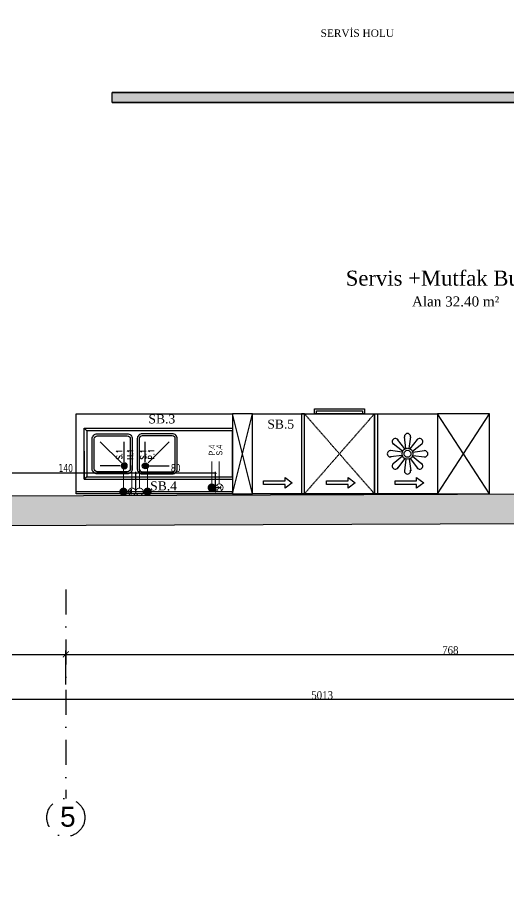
# Model space of a CAD drawing. Header units: millimetres. Extents: x -29311 to -3405, y 28913 to 42880.
# Drawn here: x -16610 to -16119, y 34514 to 35381 of the extents above; entities that cross this region are included whole.
import ezdxf
from ezdxf.enums import TextEntityAlignment as Align

# ---------------------------------------------------------------- set-up
doc = ezdxf.new("R2010")
doc.units = ezdxf.units.MM
for name, pattern in [('DASHDOT', [1, 0.5, -0.25, 0, -0.25]), ('DASHDOT2', [0.5, 0.25, -0.125, 0, -0.125]), ('DASHED', [0.75, 0.5, -0.25])]:
    doc.linetypes.add(name, pattern=pattern)
for name, color, linetype in [('A-AKS', 57, 'DASHDOT'), ('A-AKS.', 57, 'DASHDOT2'), ('A-BA', 1, 'Continuous'), ('A-SIVA-ALCIPAN', 247, 'Continuous'), ('A-YAZI', 136, 'Continuous'), ('Duvar-200 cm', 7, 'Continuous'), ('Kıtc-002 Çizgi', 7, 'Continuous')]:
    doc.layers.add(name, color=color, linetype=linetype)
for name, color, linetype, lineweight in [('BA_wall_gyps', 45, 'Continuous', 9), ('olcu-plan', 7, 'Continuous', 20), ('PLAN', 253, 'Continuous', 15), ('tarama-betonarme', 252, 'Continuous', 13), ('TES_ELK', 230, 'Continuous', 25), ('TES_SU', 150, 'Continuous', 25)]:
    doc.layers.add(name, color=color, linetype=linetype, lineweight=lineweight)
doc.styles.add('antet', font='arial.ttf', dxfattribs={"oblique": 15, "height": 2.75})
doc.styles.add('Dimension Text', font='tahoma.ttf', dxfattribs={"width": 0.8})
doc.styles.add('TESNO', font='romandtw.shx', dxfattribs={"height": 0.8})
doc.styles.add('text1', font='arial.ttf')
doc.styles.add('YAZ-50', font='times.ttf', dxfattribs={"width": 0.9})
doc.dimstyles.new('1-50-plan', dxfattribs={"dimtxt": 8, "dimasz": 6, "dimexe": 4, "dimexo": 4, "dimgap": 0.00625, "dimtad": 1, "dimdec": 0, "dimrnd": 0.0005, "dimzin": 9, "dimdsep": 46, "dimtxsty": 'YAZ-50', "dimblk": 'ARCHTICK', "dimcen": 0.025, "dimdle": 4, "dimadec": 0, "dimazin": 0, "dimtfac": 1, "dimtdec": 0, "dimtmove": 0, "dimatfit": 3, "dimfxl": 30, "dimfxlon": 1, "dimarcsym": 0})
doc.dimstyles.new('AYG-OLCU 1 to 2', dxfattribs={"dimtxt": 4, "dimasz": 3, "dimexe": 1.5, "dimexo": 1, "dimgap": 1, "dimtad": 1, "dimdec": 0, "dimdsep": 46, "dimtxsty": 'Dimension Text', "dimblk": 'DOTSMALL', "dimcen": 0, "dimclrd": 256, "dimclre": 256, "dimclrt": 256, "dimadec": 0, "dimazin": 0, "dimtfac": 1, "dimtdec": 0, "dimtofl": 0, "dimtmove": 1, "dimatfit": 3, "dimfxl": 1, "dimarcsym": 0})

# ---------------------------------------------------------------- blocks, each defined once
blk = doc.blocks.new('_ArchTick')
at = {"color": 0, "linetype": 'ByBlock', "const_width": 0.15}
blk.add_lwpolyline([(-0.5, -0.5), (0.5, 0.5)], dxfattribs=at)
blk = doc.blocks.new('*D428')
at = {"layer": 'DEFPOINTS', "color": 0, "transparency": 16777216}
for p in [(-16561.24, 34744.67), (-16561.24, 34530.76), (-17391.24, 34513.56)]:
    blk.add_point(p, dxfattribs=at)
at = {"layer": 'olcu-plan', "color": 0, "lineweight": -2, "transparency": 16777216}
for p, q in [((-17391.24, 34714.67), (-17391.24, 34748.67)), ((-16561.24, 34714.67), (-16561.24, 34748.67)), ((-17395.24, 34744.67), (-16557.24, 34744.67))]:
    blk.add_line(p, q, dxfattribs=at)
at = {"layer": 'olcu-plan', "color": 0, "lineweight": -2, "transparency": 16777216, "xscale": 6, "yscale": 6, "zscale": 6, "rotation": 180}
blk.add_blockref('_ArchTick', (-17391.24, 34744.67), dxfattribs=at)
at = {"layer": 'olcu-plan', "color": 0, "lineweight": -2, "transparency": 16777216, "xscale": 6, "yscale": 6, "zscale": 6}
blk.add_blockref('_ArchTick', (-16561.24, 34744.67), dxfattribs=at)
at = {"layer": 'olcu-plan', "color": 0, "transparency": 16777216, "insert": (-16976.24, 34748.75), "char_height": 8, "attachment_point": 5, "style": 'YAZ-50'}
blk.add_mtext('830', dxfattribs=at)
blk = doc.blocks.new('*D429')
at = {"layer": 'DEFPOINTS', "color": 0, "transparency": 16777216}
for p in [(-15793.01, 34744.67), (-16561.24, 34530.76), (-15793.01, 34523.06)]:
    blk.add_point(p, dxfattribs=at)
at = {"layer": 'olcu-plan', "color": 0, "lineweight": -2, "transparency": 16777216}
for p, q in [((-16561.24, 34714.67), (-16561.24, 34748.67)), ((-15793.01, 34714.67), (-15793.01, 34748.67)), ((-16565.24, 34744.67), (-15789.01, 34744.67))]:
    blk.add_line(p, q, dxfattribs=at)
at = {"layer": 'olcu-plan', "color": 0, "lineweight": -2, "transparency": 16777216, "xscale": 6, "yscale": 6, "zscale": 6, "rotation": 180}
blk.add_blockref('_ArchTick', (-16561.24, 34744.67), dxfattribs=at)
at = {"layer": 'olcu-plan', "color": 0, "lineweight": -2, "transparency": 16777216, "xscale": 6, "yscale": 6, "zscale": 6}
blk.add_blockref('_ArchTick', (-15793.01, 34744.67), dxfattribs=at)
at = {"layer": 'olcu-plan', "color": 0, "transparency": 16777216, "insert": (-16177.12, 34748.76), "char_height": 8, "attachment_point": 5, "style": 'YAZ-50'}
blk.add_mtext('768', dxfattribs=at)
blk = doc.blocks.new('*D441')
at = {"layer": 'DEFPOINTS', "color": 0, "transparency": 16777216}
for p in [(-18811.7, 34795.51), (-13798.7, 34795.51), (-13798.7, 34699.74)]:
    blk.add_point(p, dxfattribs=at)
at = {"layer": 'olcu-plan', "color": 0, "lineweight": -2, "transparency": 16777216}
for p, q in [((-18811.7, 34729.74), (-18811.7, 34695.74)), ((-13798.7, 34729.74), (-13798.7, 34695.74)), ((-18815.7, 34699.74), (-13794.7, 34699.74))]:
    blk.add_line(p, q, dxfattribs=at)
at = {"layer": 'olcu-plan', "color": 0, "lineweight": -2, "transparency": 16777216, "xscale": 6, "yscale": 6, "zscale": 6, "rotation": 180}
blk.add_blockref('_ArchTick', (-18811.7, 34699.74), dxfattribs=at)
at = {"layer": 'olcu-plan', "color": 0, "lineweight": -2, "transparency": 16777216, "xscale": 6, "yscale": 6, "zscale": 6}
blk.add_blockref('_ArchTick', (-13798.7, 34699.74), dxfattribs=at)
at = {"layer": 'olcu-plan', "color": 0, "transparency": 16777216, "insert": (-16305.2, 34703.82), "char_height": 8, "attachment_point": 5, "style": 'YAZ-50'}
blk.add_mtext('5013', dxfattribs=at)
blk = doc.blocks.new('AKS')
at = {"layer": 'A-AKS.', "ltscale": 100}
blk.add_line((2494.05, 50), (2494.05, -158.94), dxfattribs=at)
blk.add_circle((2494.05, -177.94), 19, dxfattribs=at)
at = {"layer": 'A-AKS.', "ltscale": 100, "insert": (2488.29, -167.12), "char_height": 20, "width": 18.8945, "attachment_point": 1, "style": 'text1'}
blk.add_mtext('5', dxfattribs=at)
blk = doc.blocks.new('tertrerrt')
at = {"layer": 'Kıtc-002 Çizgi', "color": 7}
for p, q in [((2139.39, 1964.84), (2191.39, 1884.84)), ((2191.39, 1964.84), (2139.39, 1884.84)), ((2254.39, 1884.84), (2254.39, 1964.84)), ((2396.39, 1964.84), (2376.39, 1884.84)), ((2376.39, 1964.84), (2396.39, 1884.84)), ((2218.88, 1929.7), (2211.52, 1939.19)), ((2219.73, 1930.05), (2218.23, 1941.96)), ((2223.05, 1930.05), (2224.55, 1941.96)), ((2223.9, 1929.7), (2231.26, 1939.19)), ((2216.18, 1926.5), (2204.27, 1928)), ((2216.54, 1927.35), (2207.04, 1934.71)), ((2226.25, 1927.35), (2235.74, 1934.71)), ((2226.6, 1926.5), (2238.52, 1928)), ((2216.18, 1923.18), (2204.27, 1921.68)), ((2216.54, 1922.33), (2207.04, 1914.97)), ((2218.88, 1919.98), (2211.52, 1910.49)), ((2219.73, 1919.63), (2218.23, 1907.72)), ((2223.05, 1919.63), (2224.55, 1907.72)), ((2223.9, 1919.98), (2231.26, 1910.49)), ((2226.25, 1922.33), (2235.74, 1914.97)), ((2226.6, 1923.18), (2238.52, 1921.68))]:
    blk.add_line(p, q, dxfattribs=at)
at = {"layer": 'Kıtc-002 Çizgi', "color": 7, "linetype": 'DASHED'}
for p, q in [((2254.39, 1964.84), (2324.39, 1884.84)), ((2324.39, 1964.84), (2254.39, 1884.84))]:
    blk.add_line(p, q, dxfattribs=at)
at = {"layer": 'Kıtc-002 Çizgi', "color": 7}
for points in [[(2139.39, 1884.84), (2191.39, 1884.84), (2191.39, 1964.84), (2139.39, 1964.84)], [(2191.39, 1964.84), (2376.39, 1964.84), (2376.39, 1884.84), (2191.39, 1884.84)], [(2251.39, 1964.84), (2254.39, 1964.84), (2254.39, 1884.84), (2251.39, 1884.84)], [(2254.39, 1964.84), (2324.39, 1964.84), (2324.39, 1884.84), (2254.39, 1884.84)], [(2327.39, 1964.84), (2324.39, 1964.84), (2324.39, 1884.84), (2327.39, 1884.84)], [(2376.39, 1884.84), (2396.39, 1884.84), (2396.39, 1964.84), (2376.39, 1964.84)], [(2233.88, 1955.58), (2233.88, 1955.58), (2233.88, 1951.98), (2212.28, 1951.98), (2212.28, 1948.38), (2205.08, 1953.9), (2212.28, 1959.18), (2212.28, 1955.58)], [(2302.33, 1955.58), (2302.33, 1955.58), (2302.33, 1951.98), (2280.73, 1951.98), (2280.73, 1948.38), (2273.53, 1953.9), (2280.73, 1959.18), (2280.73, 1955.58)], [(2365.27, 1955.58), (2365.27, 1955.58), (2365.27, 1951.98), (2343.67, 1951.98), (2343.67, 1948.38), (2336.47, 1953.9), (2343.67, 1959.18), (2343.67, 1955.58)], [(2314.39, 1879.84), (2264.39, 1879.84), (2264.39, 1884.84), (2314.39, 1884.84)], [(2312.39, 1881.84), (2266.39, 1881.84), (2266.39, 1884.84), (2312.39, 1884.84)]]:
    blk.add_lwpolyline(points, close=True, dxfattribs=at)
for radius in [5.47, 3.47]:
    blk.add_circle((2221.39, 1924.84), radius, dxfattribs=at)
for centre, start, end in [((2221.39, 1941.96), 348.31939, 191.68061), ((2209.28, 1936.95), 33.31939, 236.68061), ((2233.5, 1936.95), 303.31939, 146.68061), ((2204.27, 1924.84), 78.31939, 281.68061), ((2238.52, 1924.84), 258.31939, 101.68061), ((2209.28, 1912.73), 123.31939, 326.68061), ((2233.5, 1912.73), 213.31939, 56.68061), ((2221.39, 1907.72), 168.31939, 11.68061)]:
    blk.add_arc(centre, 3.16, start, end, dxfattribs=at)
blk = doc.blocks.new('DSFSSDFS')
h = blk.add_hatch()
h.set_pattern_fill('NET3', scale=0.3, style=0)
h.set_pattern_definition([(0, (-92.6598, 1.5319), (0, 0.9525), []), (60, (-92.6598, 1.5319), (-0.8248892, 0.47625), []), (120, (-92.6598, 1.5319), (-0.8248892, -0.47625), [])])
h.paths.add_polyline_path([(1478.66, 2190.23, 1), (1482.66, 2190.23, 1)])
h.paths.add_polyline_path([(1481.21, 2190.23, -1), (1480.1, 2190.23, -1)], flags=16)
h.paths.add_polyline_path([(1480.96, 2190.23, 1), (1480.35, 2190.23, 1)], flags=0)
at = {"color": 7}
for points in [[(1453.66, 2158.23), (1483.66, 2158.23, 0.414214), (1488.66, 2163.23), (1488.66, 2193.23, 0.414214), (1483.66, 2198.23), (1453.66, 2198.23, 0.414214), (1448.66, 2193.23), (1448.66, 2163.23, 0.414214)], [(1453.66, 2160.23), (1483.66, 2160.23, 0.414214), (1486.66, 2163.23), (1486.66, 2193.23, 0.414214), (1483.66, 2196.23), (1453.66, 2196.23, 0.414214), (1450.66, 2193.23), (1450.66, 2163.23, 0.414214)]]:
    blk.add_lwpolyline(points, format="xyb", close=True, dxfattribs=at)
for points in [[(1476.66, 2190.23), (1456.66, 2190.23)], [(1456.66, 2166.23), (1477.83, 2187.4)], [(1480.66, 2186.23), (1480.66, 2166.23)]]:
    blk.add_lwpolyline(points, dxfattribs=at)
for radius in [3, 2.28, 2, 0.553, 0.304]:
    blk.add_circle((1480.66, 2190.23), radius, dxfattribs=at)
blk = doc.blocks.new('V-SH')
at = {"layer": 'TES_SU', "linetype": 'Continuous', "const_width": 1.2}
blk.add_lwpolyline([(-5, 0, 1), (5, 0, 1)], format="xyb", close=True, dxfattribs=at)
at = {"layer": 'TES_SU', "linetype": 'Continuous', "const_width": 0.8}
for points in [[(3.12, -3.12), (-3.12, 3.12)], [(-3.12, -3.12), (3.12, 3.12)]]:
    blk.add_lwpolyline(points, dxfattribs=at)
blk = doc.blocks.new('v-sp')
at = {"layer": 'TES_SU', "linetype": 'Continuous', "const_width": 5.58}
blk.add_lwpolyline([(-2.8, 0, 1), (2.8, 0, 1)], format="xyb", close=True, dxfattribs=at)
blk = doc.blocks.new('FGR5')
at = {"layer": 'TES_ELK', "lineweight": 15}
blk.add_lwpolyline([(33875.1, -221196.3), (33875.1, -221195.3)], dxfattribs=at)
at = {"layer": 'TES_SU'}
blk.add_line((33867.6, -221201.9), (33882.6, -221201.9), dxfattribs=at)
at = {"layer": 'TES_SU', "linetype": 'Continuous', "lineweight": 15}
blk.add_lwpolyline([(33870.1, -221236.9), (33870.1, -221206.9)], dxfattribs=at)
at = {"layer": 'TES_SU', "lineweight": 15}
blk.add_lwpolyline([(33880.1, -221206.9), (33880.1, -221236.9)], dxfattribs=at)
at = {"linetype": 'Continuous'}
blk.add_blockref('V-SH', (33870.1, -221201.9), dxfattribs=at)
at = {"layer": 'PLAN', "linetype": 'Continuous'}
blk.add_blockref('v-sp', (33880.1, -221201.9), dxfattribs=at)
at = {"layer": 'TES_SU', "linetype": 'Continuous', "style": 'TESNO', "width": 0.7}
for tag, p in [('SNO', (33870.1, -221251.9, 1)), ('PNO', (33880.1, -221251.9, 1))]:
    blk.add_attdef(tag, text='', height=8, rotation=90, dxfattribs=at).set_placement(p, align=Align.MIDDLE)
blk = doc.blocks.new('v-sg')
at = {"layer": 'TES_SU', "linetype": 'Continuous', "const_width": 1.2}
blk.add_lwpolyline([(-5, 0, 1), (5, 0, 1)], format="xyb", close=True, dxfattribs=at)
blk = doc.blocks.new('v-h')
at = {"layer": 'TES_SU', "linetype": 'Continuous', "const_width": 1.2}
blk.add_lwpolyline([(0, -5, 1), (0, 5, 1)], format="xyb", close=True, dxfattribs=at)
at = {"layer": 'TES_SU', "linetype": 'Continuous', "const_width": 3.744}
for points in [[(0, 1.872, 0.41421356), (-1.872, 0, 1)], [(-1.872, 0, 0.41421356), (0, -1.872, 1)]]:
    blk.add_lwpolyline(points, format="xyb", dxfattribs=at)
blk = doc.blocks.new('EEDE')
at = {"layer": 'TES_SU', "linetype": 'Continuous', "lineweight": 9}
for points in [[(102833.07, 3375.65), (102833.07, 3398.15)], [(102849.07, 3375.65), (102849.07, 3398.15)], [(102857.07, 3375.65), (102857.07, 3398.15)]]:
    blk.add_lwpolyline(points, dxfattribs=at)
at = {"layer": 'TES_SU', "linetype": 'Continuous', "lineweight": 15}
blk.add_lwpolyline([(102841.57, 3375.65), (102841.57, 3398.15)], dxfattribs=at)
at = {"linetype": 'Continuous', "xscale": -0.75, "yscale": 0.75, "zscale": 0.75, "rotation": 270}
for name, p in [('v-sg', (102833.07, 3371.9)), ('v-sp', (102833.07, 3371.9)), ('v-sg', (102849.07, 3371.9)), ('v-sg', (102857.07, 3371.9)), ('v-sp', (102857.07, 3371.9))]:
    blk.add_blockref(name, p, dxfattribs=at)
at = {"layer": 'PLAN', "linetype": 'Continuous', "xscale": -0.75, "yscale": 0.75, "zscale": 0.75, "rotation": 180}
blk.add_blockref('v-h', (102841.57, 3371.9), dxfattribs=at)
at = {"layer": 'TES_SU', "linetype": 'Continuous', "style": 'TESNO', "width": 0.7}
for tag, p in [('P.1', (102828.82, 3409.4, 0.75)), ('HNO', (102839.82, 3409.4, 0.75)), ('SNO', (102852.82, 3409.4, 0.75)), ('P.1', (102860.82, 3409.4, 0.75))]:
    blk.add_attdef(tag, text='', height=6, rotation=90, dxfattribs=at).set_placement(p, align=Align.MIDDLE)
blk = doc.blocks.new('_DotSmall')
at = {"color": 0, "linetype": 'ByBlock', "const_width": 0.5}
blk.add_lwpolyline([(-0.0625, 0, 1), (0.0625, 0, 1)], format="xyb", close=True, dxfattribs=at)
blk = doc.blocks.new('*D318')
at = {"layer": 'DEFPOINTS', "color": 0, "transparency": 16777216}
for p in [(-16631.21, 34925.6), (-16491.4, 34907.07), (-16631.21, 34903.22)]:
    blk.add_point(p, dxfattribs=at)
at = {"layer": 'TES_SU', "lineweight": -2, "transparency": 16777216}
for p, q in [((-16631.21, 34904.22), (-16631.21, 34927.1)), ((-16491.4, 34925.6), (-16631.21, 34925.6)), ((-16491.4, 34908.07), (-16491.4, 34927.1))]:
    blk.add_line(p, q, dxfattribs=at)
at = {"layer": 'TES_SU', "lineweight": -2, "transparency": 16777216, "xscale": 3, "yscale": 3, "zscale": 3, "rotation": 180}
blk.add_blockref('_DotSmall', (-16631.21, 34925.6), dxfattribs=at)
at = {"layer": 'TES_SU', "lineweight": -2, "transparency": 16777216, "xscale": 3, "yscale": 3, "zscale": 3}
blk.add_blockref('_DotSmall', (-16491.4, 34925.6), dxfattribs=at)
at = {"layer": 'TES_SU', "transparency": 16777216, "insert": (-16561.31, 34930.76), "char_height": 8, "attachment_point": 5, "style": 'Dimension Text'}
blk.add_mtext('140', dxfattribs=at)
blk = doc.blocks.new('*D319')
at = {"layer": 'DEFPOINTS', "color": 0, "transparency": 16777216}
for p in [(-16491.4, 34925.6), (-16491.4, 34907.07), (-16411.64, 34906.98)]:
    blk.add_point(p, dxfattribs=at)
at = {"layer": 'TES_SU', "lineweight": -2, "transparency": 16777216}
for p, q in [((-16491.4, 34908.07), (-16491.4, 34927.1)), ((-16411.64, 34925.6), (-16491.4, 34925.6)), ((-16411.64, 34907.98), (-16411.64, 34927.1))]:
    blk.add_line(p, q, dxfattribs=at)
at = {"layer": 'TES_SU', "lineweight": -2, "transparency": 16777216, "xscale": 3, "yscale": 3, "zscale": 3, "rotation": 180}
blk.add_blockref('_DotSmall', (-16491.4, 34925.6), dxfattribs=at)
at = {"layer": 'TES_SU', "lineweight": -2, "transparency": 16777216, "xscale": 3, "yscale": 3, "zscale": 3}
blk.add_blockref('_DotSmall', (-16411.64, 34925.6), dxfattribs=at)
at = {"layer": 'TES_SU', "transparency": 16777216, "insert": (-16451.52, 34930.78), "char_height": 8, "attachment_point": 5, "style": 'Dimension Text'}
blk.add_mtext('80', dxfattribs=at)

msp = doc.modelspace()

# ---------------------------------------------------------------- hatches: boundary and pattern name
at = {"layer": 'Duvar-200 cm'}
h = msp.add_hatch(color=256, dxfattribs=at)
h.dxf.hatch_style = 1
h.paths.add_polyline_path([(-16514.83, 35306.26), (-16514.83, 35296.26), (-15800.38, 35296.26), (-15800.38, 35159.24), (-15790.38, 35159.24), (-15790.38, 35306.26)])
at = {"layer": 'tarama-betonarme'}
h = msp.add_hatch(dxfattribs=at)
h.set_pattern_fill('ANSI35', color=256, scale=25, style=0)
h.set_pattern_definition([(45, (-65876.5644, 50245.5134), (-4.4194174, 4.4194174), []), (45, (-65872.145, 50245.5134), (-4.4194174, 4.4194174), [7.8125, -1.5625, 0, -1.5625])])
h.paths.add_polyline_path([(-18785.37, 34895.54), (-19021.29, 36702.95), (-14216.73, 36889.18), (-13835.02, 34913.14)], flags=16)
h.paths.add_polyline_path([(-18811.7, 34865.45), (-19055.29, 36731.65), (-14192.15, 36920.15), (-13798.7, 34883.26)])

# ---------------------------------------------------------------- linework, layer by layer
at = {"color": 7}
for points in [[(-16550.9, 34985.07), (-16394.9, 34985.07), (-16394.9, 34905.07), (-16550.9, 34905.07)], [(-16394.9, 34968.07), (-16540.4, 34968.07), (-16540.4, 34922.07), (-16394.9, 34922.07)]]:
    msp.add_lwpolyline(points, close=True, dxfattribs=at)
for points in [[(-16542.9, 34919.57), (-16542.9, 34970.57), (-16394.9, 34970.57)], [(-16540.4, 34968.07), (-16542.9, 34970.57)], [(-16542.9, 34947.57), (-16542.9, 34919.57), (-16394.9, 34919.57)], [(-16540.4, 34922.07), (-16542.9, 34919.57)], [(-16394.9, 34905.07), (-16394.9, 34907.07), (-16550.9, 34907.07)]]:
    msp.add_lwpolyline(points, dxfattribs=at)
at = {"layer": 'A-BA'}
msp.add_line((-13798.7, 34883.26), (-18811.7, 34865.45), dxfattribs=at)
msp.add_lwpolyline([(-19021.29, 36702.95), (-18785.37, 34895.54), (-13835.02, 34913.14)], dxfattribs=at)
at = {"layer": 'A-SIVA-ALCIPAN'}
msp.add_line((-15790.38, 35306.26), (-16412.83, 35306.26), dxfattribs=at)
at = {"layer": 'Duvar-200 cm'}
for p, q in [((-16412.83, 35306.26), (-16514.83, 35306.26)), ((-16514.83, 35298.26), (-16514.83, 35306.26)), ((-16514.83, 35296.26), (-15800.38, 35296.26)), ((-16508.08, 35296.26), (-16511.58, 35296.26))]:
    msp.add_line(p, q, dxfattribs=at)
for points in [[(-16514.83, 35306.26), (-15790.38, 35306.26), (-15790.38, 35159.24), (-15800.38, 35159.24), (-15800.38, 35296.26), (-16514.83, 35296.26)], [(-16514.83, 35306.26), (-15790.38, 35306.26), (-15790.38, 35159.24), (-15800.38, 35159.24), (-15800.38, 35296.26), (-16514.83, 35296.26), (-16514.83, 35306.26)], [(-16504.83, 35296.26), (-16514.83, 35296.26)]]:
    msp.add_lwpolyline(points, dxfattribs=at)

# ---------------------------------------------------------------- block references
at = {"color": 1, "rotation": 180}
msp.add_blockref('tertrerrt', (-13998.51, 36869.91), dxfattribs=at)
at = {"color": 7, "xscale": -1, "rotation": 180}
msp.add_blockref('DSFSSDFS', (-17983.56, 37123.3), dxfattribs=at)
at = {"color": 7, "rotation": 180}
msp.add_blockref('DSFSSDFS', (-15001.24, 37123.3), dxfattribs=at)
at = {"layer": 'A-AKS'}
msp.add_blockref('AKS', (-19055.29, 34759.57), dxfattribs=at)
at = {"layer": 'BA_wall_gyps', "color": 5, "ltscale": 100}
ref = msp.add_blockref('FGR5', (8994.66, -130990.21), dxfattribs=dict(at, xscale=0.75, yscale=0.75, zscale=0.75, rotation=180))
ref.add_attrib('SNO', 'S.4', dxfattribs={"layer": 'TES_SU', "color": 5, "linetype": 'Continuous', "height": 6, "rotation": 270, "style": 'antet', "text_generation_flag": 6, "width": 0.8}).set_placement((-16407.89, 34948.74, 0.75), align=Align.MIDDLE)
ref.add_attrib('PNO', 'P.4', dxfattribs={"layer": 'TES_SU', "color": 5, "linetype": 'Continuous', "height": 6, "rotation": 270, "style": 'antet', "text_generation_flag": 6, "width": 0.8}).set_placement((-16415.39, 34948.74, 0.75), align=Align.MIDDLE)
at = {"layer": 'TES_SU'}
ref = msp.add_blockref('EEDE', (-119336.72, 31535.17), dxfattribs=at)
ref.add_attrib('P.1', 'S.1', dxfattribs={"linetype": 'Continuous', "height": 6, "rotation": 90, "style": 'TESNO', "width": 0.7}).set_placement((-16507.9, 34944.57, 0.75), align=Align.MIDDLE)
ref.add_attrib('P.1', 'P.1', dxfattribs={"linetype": 'Continuous', "height": 6, "rotation": 90, "style": 'TESNO', "width": 0.7}).set_placement((-16475.9, 34944.57, 0.75), align=Align.MIDDLE)
ref.add_attrib('HNO', 'H.1', dxfattribs={"linetype": 'Continuous', "height": 6, "rotation": 90, "style": 'TESNO', "width": 0.7}).set_placement((-16496.9, 34944.57, 0.75), align=Align.MIDDLE)
ref.add_attrib('SNO', 'S.1', dxfattribs={"linetype": 'Continuous', "height": 6, "rotation": 90, "style": 'TESNO', "width": 0.7}).set_placement((-16483.9, 34944.57, 0.75), align=Align.MIDDLE)

# ---------------------------------------------------------------- texts
at = {"layer": 'A-YAZI', "style": 'YAZ-50'}
for s, height, p in [('SERVİS HOLU', 7.5, (-16270.05, 35361.66)), ('Servis +Mutfak Bulaşık', 15, (-16173.27, 35113.09)), ('Alan 32.40 m²', 10, (-16171.86, 35092.29))]:
    msp.add_text(s, height=height, dxfattribs=at).set_placement(p, align=Align.CENTER)
at = {"layer": 'A-YAZI', "color": 7, "style": 'YAZ-50'}
for s, p in [('SB.3', (-16465.34, 34975.4)), ('SB.5', (-16346.59, 34970.22)), ('SB.4', (-16463.59, 34908.51))]:
    msp.add_text(s, height=9, dxfattribs=at).set_placement(p, align=Align.CENTER)

# ---------------------------------------------------------------- dimensions: what is measured, and where the dimension line sits
at = {"layer": 'olcu-plan'}
for base, p1, p2, picture, middle in [((-13798.7, 34699.74), (-18811.7, 34795.51), (-13798.7, 34795.51), '*D441', (-16305.2, 34703.82)), ((-16561.24, 34744.67), (-17391.24, 34513.56), (-16561.24, 34530.76), '*D428', (-16976.24, 34748.75)), ((-15793.01, 34744.67), (-16561.24, 34530.76), (-15793.01, 34523.06), '*D429', (-16177.12, 34748.76))]:
    dim = msp.add_linear_dim(base=base, p1=p1, p2=p2, dimstyle='1-50-plan', dxfattribs=at)
    dim.commit()
    dim.dimension.update_dxf_attribs({"geometry": picture, "text_midpoint": middle})
at = {"layer": 'TES_SU'}
for base, p1, p2, picture, middle in [((-16631.21, 34925.6), (-16491.4, 34907.07), (-16631.21, 34903.22), '*D318', (-16561.31, 34930.76)), ((-16491.4, 34925.6), (-16411.64, 34906.98), (-16491.4, 34907.07), '*D319', (-16451.52, 34930.78))]:
    dim = msp.add_linear_dim(base=base, p1=p1, p2=p2, dimstyle='AYG-OLCU 1 to 2', override={"dimtxt": 8, "dimfxl": 30, "dimfxlon": 1}, dxfattribs=at)
    dim.commit()
    dim.dimension.update_dxf_attribs({"geometry": picture, "text_midpoint": middle})

doc.saveas('drawing.dxf')
